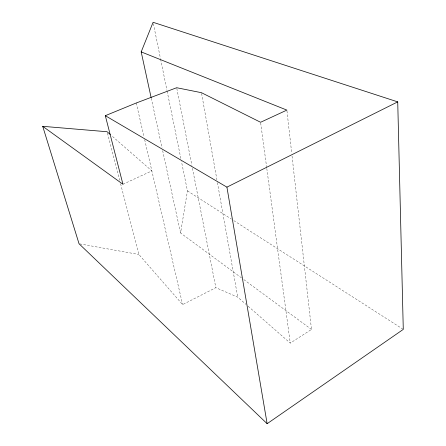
<?xml version="1.0" encoding="UTF-8"?>
<svg xmlns="http://www.w3.org/2000/svg" width="446" height="446" viewBox="0 0 446 446"><rect width="100%" height="100%" fill="white"/><g stroke="black" fill="none" stroke-linecap="round" stroke-linejoin="round"><path stroke-width="0.33" stroke-dasharray="2.23 1.67" d="M241.559 277.925L180.569 232.996L187.454 190.877L181.472 161.53M248.132 306.251L290.257 343.113L311.498 329.449L292.002 155.771M120.548 183.668L138.879 254.482L182.62 304.607L215.847 287.681L237.729 297.153L246.047 304.434M122.94 184.254L151.857 170.896L111.266 135.378M79.728 243.884L138.879 254.482M187.454 190.877L231.441 219.103M233.788 220.614L402.693 329.009M243.795 279.575L311.498 329.449M107.453 133.086L119.673 180.295M136.231 102.998L144.041 136.95M144.671 139.665L182.62 304.607M151.255 98.198L162.06 147.894M162.656 150.62L180.569 232.996M153.357 23.666L160.46 58.471M160.599 59.156L166.999 90.549M167.138 91.235L180.914 158.798M176.8 88.403L191.908 165.522M192.443 168.254L215.847 287.681M201.586 93.381L216.923 179.827M217.408 182.57L237.729 297.153M260.687 122.962L266.714 167.824M266.803 168.51L290.257 343.113M286.956 110.792L291.695 153"/><path stroke-width="0.67" d="M151.105 97.512L141.187 51.898L153.084 22.3L397.726 101.878L403.279 329.388L267.137 423.7L79.048 243.761L42.721 126.324L107.107 131.737L110.229 134.469M141.187 51.898L286.878 110.101L260.592 122.276L201.469 92.696L176.666 87.723L136.231 102.998L105.317 115.681L226.919 187.142L397.726 101.878M42.721 126.324L122.94 184.254L105.317 115.681M226.919 187.142L267.137 423.7"/></g></svg>
